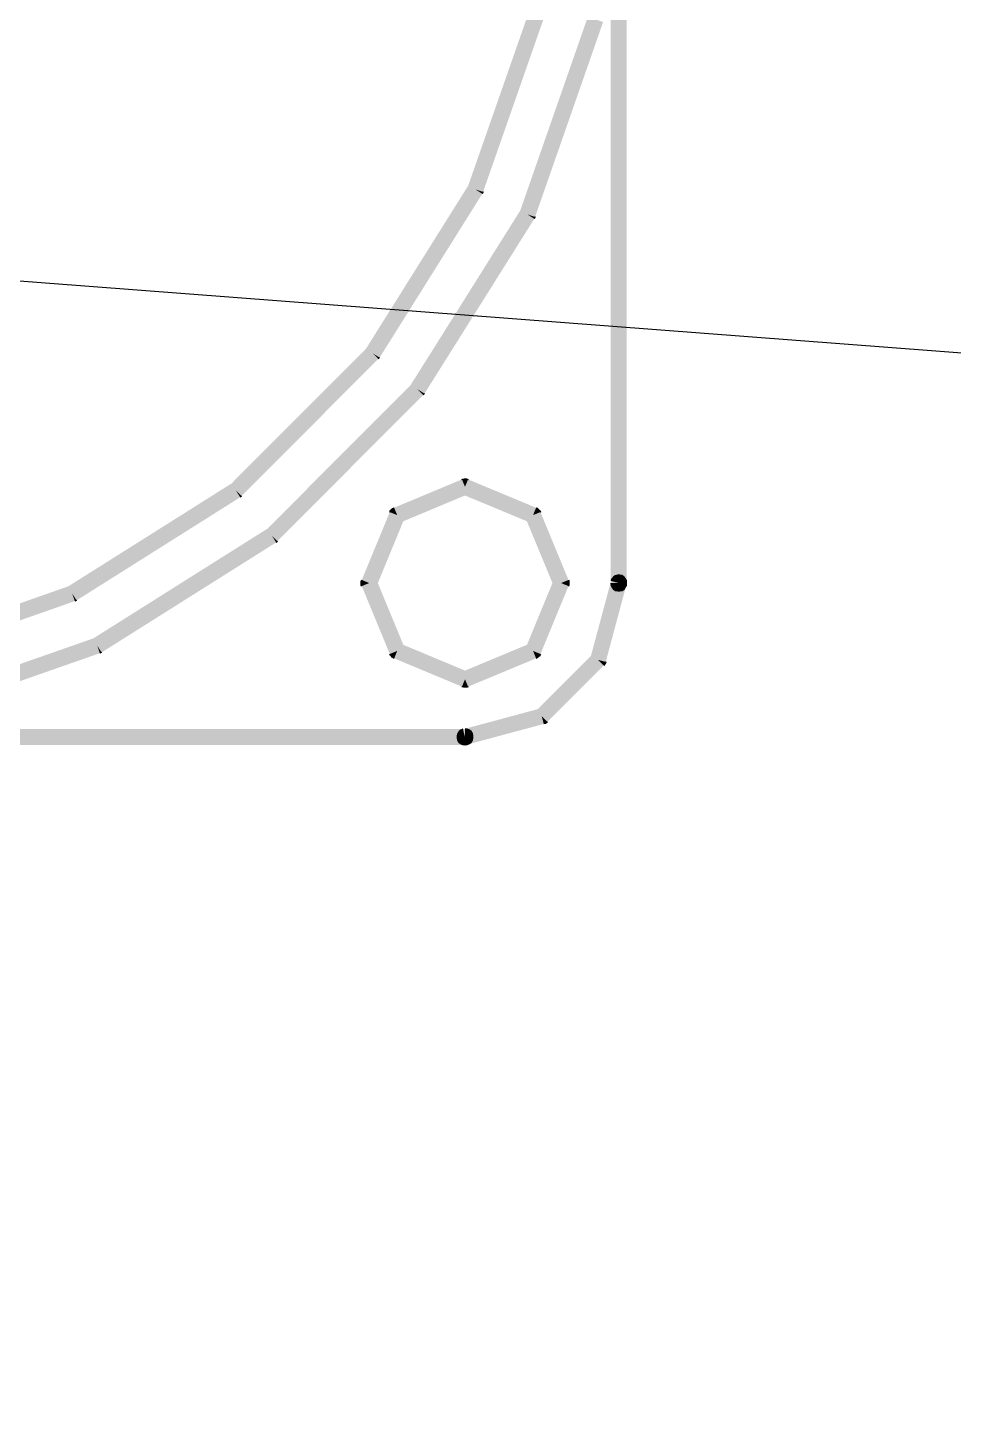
# Model space of a CAD drawing. Header units: millimetres. Extents: x -185079 to -2648, y 85916 to 249201.
# Drawn here: x -52698.9 to -52650.8, y 133276.1 to 133348.9 of the extents above; entities that cross this region are included whole.
import ezdxf

# ---------------------------------------------------------------- set-up
doc = ezdxf.new("R2010")
doc.units = ezdxf.units.MM
doc.linetypes.add('DASHDOT', pattern=[25.4, 12.7, -6.35, 0, -6.35])
doc.layers.get('0').update_dxf_attribs({"color": 255, "linetype": 'DASHDOT'})
doc.layers.add('1', color=4, linetype='Continuous')
doc.layers.add('2', color=3, linetype='Continuous')

msp = doc.modelspace()

# ---------------------------------------------------------------- hatches: boundary and pattern name
at = {"extrusion": (-0.004685415688226612, -0.01745240643729066, 0.9998367168639968)}
for points in [[(-85492.51224580433, 115335.46232936), (-85492.1154440139, 115335.5688754093), (-85491.7179349119, 115335.6756113802), (-85434.68199248592, 115123.2607520412), (-85435.07950158791, 115123.1540160703), (-85435.47630337834, 115123.047470021)], [(-85447.25389979758, 115151.0666612615), (-85446.83545379556, 115151.0417653269), (-85446.41700779357, 115151.0168693923), (-85447.16248224885, 115140.9632487742), (-85447.58092825087, 115140.9881447088), (-85447.99937425287, 115141.0130406433)], [(-85444.26260482923, 115151.1691834859), (-85443.84415882721, 115151.1442875513), (-85443.42552290355, 115151.1186843051), (-85444.21378707273, 115140.4082541827), (-85444.63223307474, 115140.4331501173), (-85445.05067907674, 115140.4580460519)], [(-85447.98529947849, 115141.1131249821), (-85447.58092825087, 115140.9881447088), (-85447.1772643348, 115140.8629745138), (-85450.12665644867, 115131.2481158414), (-85450.53032036473, 115131.3732860364), (-85450.93469159237, 115131.4982663098)], [(-85445.03660430237, 115140.5581303906), (-85444.63223307474, 115140.4331501173), (-85444.2278618471, 115140.3081698439), (-85447.38791195625, 115130.0460251792), (-85447.79228318388, 115130.1710054526), (-85448.19665441151, 115130.2959857259)], [(-85450.88831642186, 115131.5797246117), (-85450.53032036473, 115131.3732860364), (-85450.17303161918, 115131.1666575395), (-85455.19978251269, 115122.4370628451), (-85455.55707125826, 115122.643691342), (-85455.91436000381, 115122.8503198389)], [(-85448.14938200779, 115130.3769266379), (-85447.79228318388, 115130.1710054526), (-85447.43499443833, 115129.9643769557), (-85452.78564463524, 115120.6533947094), (-85453.14274345913, 115120.8593158948), (-85453.5000322047, 115121.0659443917)], [(-85455.86779491165, 115122.9310708292), (-85455.55707125826, 115122.643691342), (-85455.24634760486, 115122.3563118548), (-85462.07470167236, 115114.9704868952), (-85462.38542532576, 115115.2578663825), (-85462.69563158925, 115115.5461431029)], [(-85446.8663248554, 115123.246044447), (-85447.1195203356, 115123.5761700214), (-85447.37290573749, 115123.9070029075), (-85444.34984029364, 115126.2436893279), (-85444.09593750184, 115125.9137536751), (-85443.84255209997, 115125.582920789)], [(-85444.09593750184, 115125.9137536751), (-85444.34984029364, 115126.2436893279), (-85444.30181506053, 115126.2709925286), (-85444.2415756091, 115126.300817086), (-85444.18994186455, 115126.3146813669), (-85444.1262838233, 115126.331774316), (-85444.04215976095, 115126.3263052485)], [(-85444.15023263266, 115125.5003048684), (-85444.09593750184, 115125.9137536751), (-85444.04215976095, 115126.3263052485), (-85440.24249780644, 115125.8216031266), (-85440.29608562568, 115125.4083442416), (-85440.34986336657, 115124.9957926682)], [(-85447.19961379093, 115119.7343091864), (-85447.61235528598, 115119.7887942389), (-85448.02490685937, 115119.8425719798), (-85447.53226183065, 115123.6306550739), (-85447.1195203356, 115123.5761700214), (-85446.70696876221, 115123.5223922805)], [(-85447.1195203356, 115123.5761700214), (-85447.53226183065, 115123.6306550739), (-85447.52047297343, 115123.6884186865), (-85447.50816672629, 115123.7470795324), (-85447.46749606273, 115123.7989487164), (-85447.43955700744, 115123.8473993106), (-85447.37290573749, 115123.9070029075)], [(-85440.62621120016, 115125.1551487614), (-85440.29608562568, 115125.4083442416), (-85439.96614997287, 115125.6622470334), (-85437.64228033226, 115122.6304319754), (-85437.97240590672, 115122.3772364952), (-85438.30234155954, 115122.1233337034)], [(-85440.29608562568, 115125.4083442416), (-85440.24249780644, 115125.8216031266), (-85440.18402688224, 115125.810004191), (-85440.12265475813, 115125.7847764139), (-85440.07420416393, 115125.7568373587), (-85440.02485633652, 115125.7283809134), (-85439.96614997287, 115125.6622470334)], [(-85453.45365703419, 115121.1474026936), (-85453.14274345913, 115120.8593158948), (-85452.83201980573, 115120.5719364075), (-85460.11779058422, 115112.6924770418), (-85460.42851423762, 115112.9798565291), (-85460.73942781266, 115113.2679433279)], [(-85462.61676610095, 115115.6082680564), (-85462.38542532576, 115115.2578663825), (-85462.15427447222, 115114.9081720201), (-85470.4563714846, 115109.2294169445), (-85470.6877122598, 115109.5798186184), (-85470.91886311333, 115109.9295129808)], [(-85447.61235528598, 115119.7887942389), (-85447.9422909388, 115119.5348914471), (-85447.98161843621, 115119.579688012), (-85447.9987113853, 115119.6433460533), (-85448.01257566623, 115119.6949797978), (-85448.02966861532, 115119.7586378391), (-85448.02490685937, 115119.8425719798)], [(-85444.9583600709, 115117.0101746611), (-85445.28848564537, 115116.7569791809), (-85445.61842129819, 115116.5030763891), (-85447.9422909388, 115119.5348914471), (-85447.61235528598, 115119.7887942389), (-85447.2822297115, 115120.0419897191)], [(-85438.38495748011, 115122.4310142361), (-85437.97240590672, 115122.3772364952), (-85437.55966441169, 115122.3227514427), (-85438.05230944039, 115118.5346683486), (-85438.46505093544, 115118.5891534011), (-85438.87760250883, 115118.642931142)], [(-85437.97240590672, 115122.3772364952), (-85437.64228033226, 115122.6304319754), (-85437.60314275649, 115122.5863427221), (-85437.58585988574, 115122.5219773693), (-85437.57199560483, 115122.4703436247), (-85437.55490265574, 115122.4066855834), (-85437.55966441169, 115122.3227514427)], [(-85435.49111041028, 115123.1534487883), (-85435.07950158791, 115123.1540160703), (-85434.66789276554, 115123.1545833522), (-85434.6687888901, 115119.0177735927), (-85435.08039771247, 115119.0172063108), (-85435.49200653486, 115119.0166390289)], [(-85435.07950158791, 115123.1540160703), (-85435.47630337834, 115123.047470021), (-85435.43242461843, 115122.9348895134), (-85435.35325223368, 115122.8461936168), (-85435.26566406371, 115122.7741653081), (-85435.14582101541, 115122.7373385955), (-85435.02369204996, 115122.742832609), (-85434.9211318724, 115122.7703712492), (-85434.81267726622, 115122.8267916957), (-85434.7273999594, 115122.9186956887), (-85434.68767204687, 115123.0249098955), (-85434.66428425406, 115123.1411444324), (-85434.68199248592, 115123.2607520412)], [(-85435.07950158791, 115123.1540160703), (-85434.66789276554, 115123.1545833522), (-85434.68541107573, 115123.2734836495), (-85434.72980722555, 115123.3851669238), (-85434.80827229875, 115123.4740527421), (-85434.90588079872, 115123.529740931), (-85435.02501653544, 115123.5667575653), (-85435.13441389264, 115123.5646821416), (-85435.24970567845, 115123.5337249116), (-85435.35474169481, 115123.4645728569), (-85435.42728739338, 115123.3760874537), (-85435.47974691416, 115123.266454657), (-85435.49111041028, 115123.1534487883)], [(-85460.6598550128, 115113.330258203), (-85460.42851423762, 115112.9798565291), (-85460.19736338407, 115112.6301621667), (-85469.05903686988, 115106.5812448164), (-85469.29037764507, 115106.9316464904), (-85469.5215284986, 115107.2813408527)], [(-85441.44707024665, 115116.6615999643), (-85441.50065806588, 115116.2483410793), (-85441.55514311836, 115115.8355995843), (-85445.34207346462, 115116.343720296), (-85445.28848564537, 115116.7569791809), (-85445.23470790447, 115117.1695307543)], [(-85438.71824641566, 115118.9192789756), (-85438.46505093544, 115118.5891534011), (-85438.21166553357, 115118.2583205151), (-85441.24746258567, 115115.9182155048), (-85441.50065806588, 115116.2483410793), (-85441.75475077934, 115116.5789840437)], [(-85445.28848564537, 115116.7569791809), (-85445.34207346462, 115116.343720296), (-85445.40073431047, 115116.3560265431), (-85445.46191651293, 115116.3805470086), (-85445.51036710711, 115116.4084860639), (-85445.55971493454, 115116.4369425091), (-85445.61842129819, 115116.5030763891)], [(-85438.46505093544, 115118.5891534011), (-85438.05230944039, 115118.5346683486), (-85438.06409829763, 115118.476904736), (-85438.0756972332, 115118.4184338118), (-85438.11707520831, 115118.3663747061), (-85438.14501426362, 115118.3179241119), (-85438.21166553357, 115118.2583205151)], [(-85435.43749653638, 115119.2231274962), (-85435.08039771247, 115119.0172063108), (-85434.72240165535, 115118.8107677356), (-85436.79101169867, 115115.2182982742), (-85437.14881783415, 115115.4240295379), (-85437.5061065797, 115115.6306580348)], [(-85435.08039771247, 115119.0172063108), (-85434.6687888901, 115119.0177735927), (-85434.66765621744, 115118.9627212583), (-85434.67944507467, 115118.9049576457), (-85434.72240165535, 115118.8107677356)], [(-85441.50065806588, 115116.2483410793), (-85441.24746258567, 115115.9182155048), (-85441.29206922895, 115115.8781806958), (-85441.35572727019, 115115.8610877468), (-85441.40736101476, 115115.8472234658), (-85441.471019056, 115115.8301305168), (-85441.55514311836, 115115.8355995843)], [(-85437.35398808128, 115115.7814583131), (-85437.14881783415, 115115.4240295379), (-85436.9431301971, 115115.0674979959), (-85440.51775863543, 115112.9944714274), (-85440.72273896089, 115113.3511928911), (-85440.9286165196, 115113.7084317446)], [(-85437.14881783415, 115115.4240295379), (-85436.79101169867, 115115.2182982742), (-85436.81946814389, 115115.1689504468), (-85436.86013880743, 115115.1170812627), (-85436.9431301971, 115115.0674979959)], [(-85440.82947493184, 115113.7487019931), (-85440.72273896089, 115113.3511928911), (-85440.6161929116, 115112.9543911006), (-85456.0299266318, 115108.8156183624), (-85456.1364726811, 115109.2124201528), (-85456.24320865204, 115109.6099292548)], [(-85440.72273896089, 115113.3511928911), (-85440.9286165196, 115113.7084317446), (-85441.0209209277, 115113.6426982797), (-85441.09004803645, 115113.5414812683), (-85441.12958602732, 115113.4345597499), (-85441.13753093364, 115113.3088222729), (-85441.10657370363, 115113.1935304871), (-85441.05286453536, 115113.0979974109), (-85440.96166785393, 115113.0125301824), (-85440.86386943232, 115112.9561346819), (-85440.74763489548, 115112.9327468891), (-85440.62963183143, 115112.9507825892), (-85440.51775863543, 115112.9944714274)], [(-85440.72273896089, 115113.3511928911), (-85440.6161929116, 115112.9543911006), (-85440.50502702717, 115112.9978900173), (-85440.41614120889, 115113.0763550904), (-85440.34359551032, 115113.1648404936), (-85440.30747610926, 115113.2844936203), (-85440.3122628112, 115113.4068125074), (-85440.3398014514, 115113.5093726849), (-85440.39692920947, 115113.6176373695), (-85440.4881258909, 115113.7031045979), (-85440.59523733096, 115113.7433499004), (-85440.71147186779, 115113.7667376932), (-85440.82947493184, 115113.7487019931)]]:
    msp.add_hatch(color=7, dxfattribs=at).paths.add_polyline_path(points, flags=16)
msp.add_hatch(color=7, dxfattribs=at).paths.add_polyline_path([(-85456.23787763262, 115109.6113606976), (-85456.13114166168, 115109.2138515956), (-85456.03289535773, 115108.8148212238), (-85583.24274163334, 115074.6574487557), (-85583.34928768263, 115075.0542505462), (-85583.45602365358, 115075.4517596482)], flags=17)

# ---------------------------------------------------------------- linework, layer by layer
for p, q in [((-52675.26178888199, 133340.3416443714, 2080.644072987348), (-52675.30206096044, 133340.2486480611, 2080.642260990646)), ((-52672.55781709014, 133339.0411605358, 2080.634044009174), (-52672.59735681067, 133338.9481642255, 2080.632235444435)), ((-52680.64318269155, 133331.728867978, 2080.468516580796), (-52680.70908945322, 133331.6622328266, 2080.467044596124)), ((-52678.30973734494, 133329.8579579555, 2080.44679431323), (-52678.37637646453, 133329.791322804, 2080.445318896596)), ((-52687.8270254645, 133324.5359328894, 2080.309297266694), (-52687.89293228608, 133324.4700299923, 2080.30783806343)), ((-52685.95785598286, 133322.1875929903, 2080.277065657457), (-52686.02376274454, 133322.1209578388, 2080.275593672784)), ((-52696.40249268231, 133319.1084631881, 2080.174373200078), (-52696.49549890294, 133319.0689214498, 2080.17324714492)), ((-52695.10306830832, 133316.4013186271, 2080.133208634784), (-52695.19607452895, 133316.3617768888, 2080.132082579626))]:
    msp.add_line(p, q, dxfattribs=at)
for points, elevation in [([(-85444.34984029361, 115126.2436893279), (-85444.3018150605, 115126.2709925286), (-85444.24157560908, 115126.3008170859), (-85444.18994186452, 115126.3146813668), (-85444.12628382327, 115126.3317743159), (-85444.04215976092, 115126.3263052484)], 5.106819828723451e-10), ([(-85447.53226183062, 115123.6306550739), (-85447.5204729734, 115123.6884186865), (-85447.50816672626, 115123.7470795324), (-85447.4674960627, 115123.7989487164), (-85447.43955700741, 115123.8473993106), (-85447.37290573746, 115123.9070029075)], 5.10681999760469e-10), ([(-85440.24249780641, 115125.8216031265), (-85440.18402688221, 115125.810004191), (-85440.1226547581, 115125.7847764139), (-85440.0742041639, 115125.7568373586), (-85440.02485633649, 115125.7283809134), (-85439.96614997284, 115125.6622470334)], 5.106819881269363e-10), ([(-85447.94229093876, 115119.5348914471), (-85447.98161843618, 115119.579688012), (-85447.99871138527, 115119.6433460533), (-85448.0125756662, 115119.6949797978), (-85448.02966861529, 115119.7586378391), (-85448.02490685934, 115119.8425719798)], 5.106820287458409e-10), ([(-85437.64228033223, 115122.6304319754), (-85437.60314275646, 115122.586342722), (-85437.58585988572, 115122.5219773692), (-85437.5719956048, 115122.4703436247), (-85437.55490265571, 115122.4066855834), (-85437.55966441166, 115122.3227514427)], 5.106820123074571e-10), ([(-85435.47630337831, 115123.0474700209), (-85435.4324246184, 115122.9348895134), (-85435.35325223365, 115122.8461936167), (-85435.26566406369, 115122.7741653081), (-85435.14582101538, 115122.7373385955), (-85435.02369204993, 115122.742832609), (-85434.92113187237, 115122.7703712492), (-85434.81267726619, 115122.8267916957), (-85434.72739995937, 115122.9186956887), (-85434.68767204684, 115123.0249098955), (-85434.66428425403, 115123.1411444323), (-85434.68199248589, 115123.2607520412)], 5.106820059564655e-10), ([(-85434.66789276552, 115123.1545833522), (-85434.6854110757, 115123.2734836494), (-85434.72980722552, 115123.3851669238), (-85434.80827229872, 115123.4740527421), (-85434.90588079869, 115123.529740931), (-85435.02501653541, 115123.5667575653), (-85435.1344138926, 115123.5646821416), (-85435.24970567842, 115123.5337249116), (-85435.35474169478, 115123.4645728568), (-85435.42728739335, 115123.3760874536), (-85435.47974691413, 115123.266454657), (-85435.49111041025, 115123.1534487883)], 5.10682006623453e-10), ([(-85445.34207346459, 115116.3437202959), (-85445.40073431045, 115116.3560265431), (-85445.4619165129, 115116.3805470086), (-85445.51036710708, 115116.4084860639), (-85445.55971493451, 115116.4369425091), (-85445.61842129816, 115116.5030763891)], 5.106820529263617e-10), ([(-85438.05230944036, 115118.5346683486), (-85438.0640982976, 115118.476904736), (-85438.07569723317, 115118.4184338118), (-85438.11707520828, 115118.3663747061), (-85438.14501426359, 115118.3179241119), (-85438.21166553354, 115118.258320515)], 5.106820412928289e-10), ([(-85434.66878889008, 115119.0177735927), (-85434.66765621741, 115118.9627212583), (-85434.67944507464, 115118.9049576457), (-85434.72240165532, 115118.8107677355)], 5.106820377749462e-10), ([(-85441.24746258564, 115115.9182155048), (-85441.29206922892, 115115.8781806958), (-85441.35572727016, 115115.8610877467), (-85441.40736101473, 115115.8472234658), (-85441.47101905597, 115115.8301305167), (-85441.55514311833, 115115.8355995842)], 5.10682058203821e-10), ([(-85436.79101169865, 115115.2182982742), (-85436.81946814386, 115115.1689504467), (-85436.8601388074, 115115.1170812627), (-85436.94313019708, 115115.0674979958)], 5.106820642689609e-10), ([(-85440.92861651957, 115113.7084317446), (-85441.02092092767, 115113.6426982797), (-85441.09004803642, 115113.5414812682), (-85441.1295860273, 115113.4345597498), (-85441.13753093361, 115113.3088222729), (-85441.1065737036, 115113.1935304871), (-85441.05286453533, 115113.0979974108), (-85440.9616678539, 115113.0125301824), (-85440.86386943229, 115112.9561346819), (-85440.74763489545, 115112.932746889), (-85440.6296318314, 115112.9507825891), (-85440.5177586354, 115112.9944714274)], 5.106820786504822e-10), ([(-85440.61619291158, 115112.9543911006), (-85440.50502702715, 115112.9978900172), (-85440.41614120886, 115113.0763550904), (-85440.34359551029, 115113.1648404936), (-85440.30747610923, 115113.2844936202), (-85440.31226281117, 115113.4068125074), (-85440.33980145137, 115113.5093726849), (-85440.39692920944, 115113.6176373694), (-85440.48812589087, 115113.7031045979), (-85440.59523733093, 115113.7433499004), (-85440.71147186776, 115113.7667376931), (-85440.82947493182, 115113.7487019931)], 5.106820732180276e-10)]:
    msp.add_lwpolyline(points, dxfattribs=dict(at, elevation=elevation))
for points in [[(-85447.58092825086, 115140.9881447088), (-85447.16248224884, 115140.9632487741), (-85447.17726433478, 115140.8629745137)], [(-85444.63223307472, 115140.4331501173), (-85444.21378707272, 115140.4082541827), (-85444.22786184707, 115140.3081698439)], [(-85450.5303203647, 115131.3732860364), (-85450.12665644864, 115131.2481158414), (-85450.17303161915, 115131.1666575395)], [(-85447.79228318387, 115130.1710054525), (-85447.38791195623, 115130.0460251792), (-85447.43499443831, 115129.9643769557)], [(-85455.55707125823, 115122.643691342), (-85455.19978251267, 115122.4370628451), (-85455.24634760483, 115122.3563118547)], [(-85453.14274345912, 115120.8593158948), (-85452.78564463521, 115120.6533947094), (-85452.83201980572, 115120.5719364075)], [(-85462.38542532575, 115115.2578663825), (-85462.07470167235, 115114.9704868952), (-85462.15427447221, 115114.9081720201)], [(-85460.42851423759, 115112.979856529), (-85460.11779058419, 115112.6924770418), (-85460.19736338405, 115112.6301621667)]]:
    msp.add_solid(points, dxfattribs=at)
at = {"layer": '1', "color": 3, "lineweight": -3, "ltscale": 2, "extrusion": (-0.004685415688226648, -0.01745240643729063, 0.9998367168639968), "elevation": 1.311263986281119e-08}
msp.add_lwpolyline([(-89340.74435583597, 116693.2017122206), (-79605.60479144276, 119307.2036772036), (-77739.80294518075, 112358.532017356), (-87474.94250957393, 109744.530052373)], close=True, dxfattribs=at)
at = {"layer": '1', "lineweight": -3, "ltscale": 2, "extrusion": (-0.004685415688226648, -0.01745240643729063, 0.9998367168639968), "elevation": 1.311264075806094e-08}
msp.add_lwpolyline([(-87231.2481748564, 109916.2399077064), (-77857.25883072625, 112433.2686984296), (-79666.37327405855, 119170.8235395233), (-89040.36261818874, 116653.7947488001), (-87231.2481748564, 109916.2399077064)], dxfattribs=at)
at = {"layer": '2', "extrusion": (-0.004685415688226634, -0.01745240643729067, 0.9998367168639968)}
msp.add_line((-53496.40435007463, 133396.4669785187, 1776.02739879564), (-52111.45595274666, 133290.8999616213, 2115.1068269133), dxfattribs=at)

doc.saveas('drawing.dxf')
